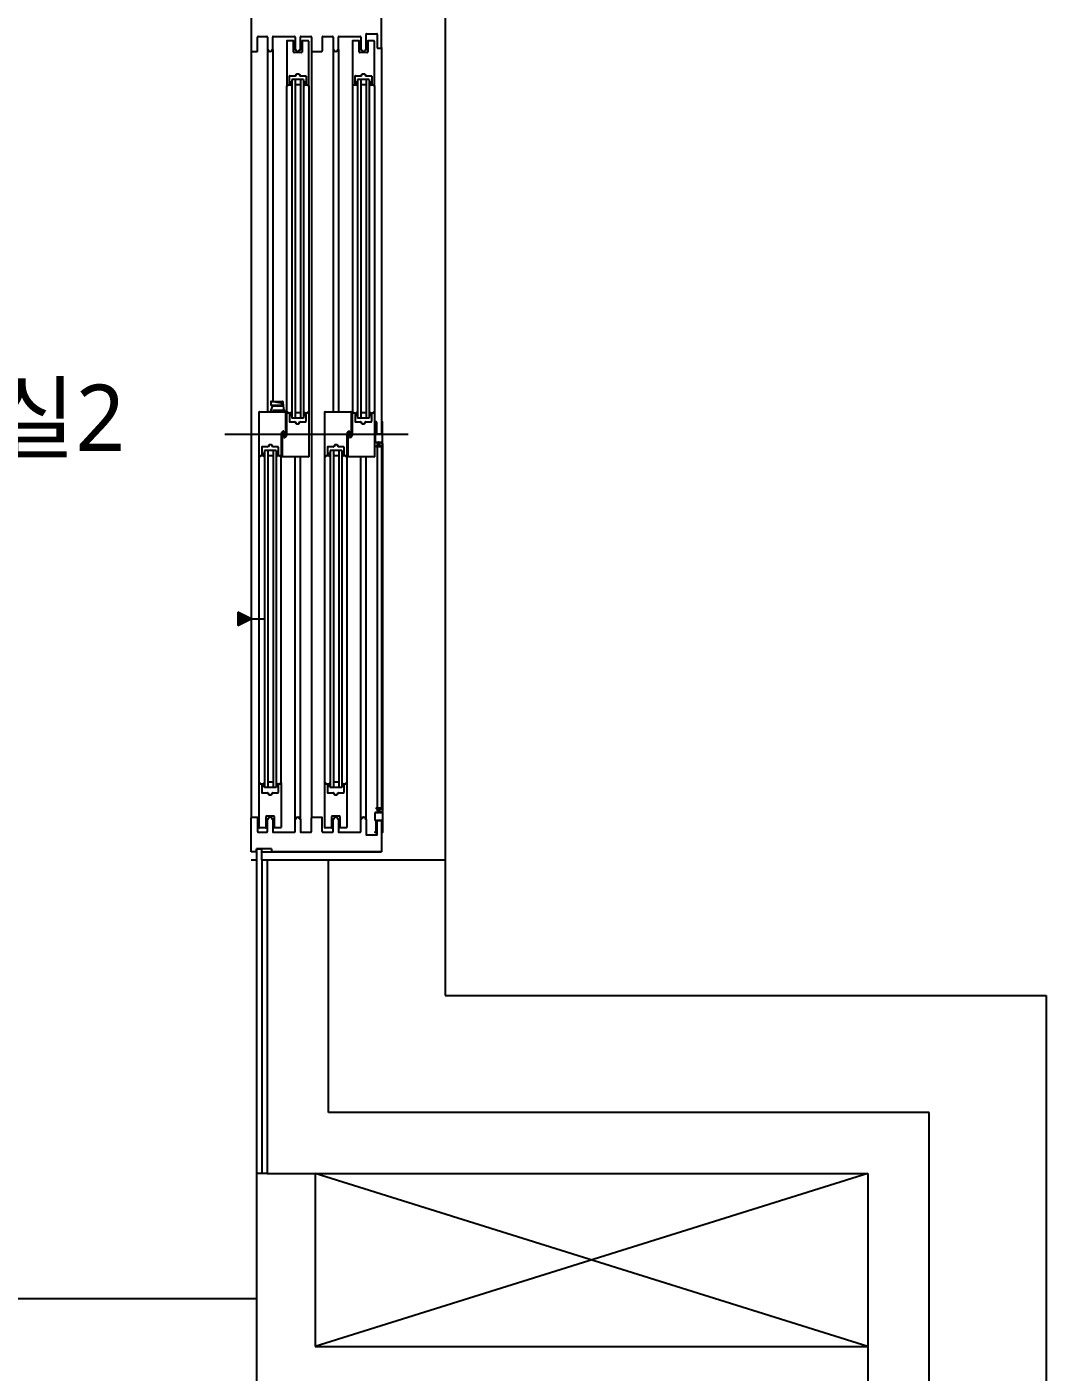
# Model space of a CAD drawing. Header units: millimetres. Extents: x -33000 to 294000, y 0 to 42408.
# Drawn here: x 142281 to 144198, y 17057 to 19586 of the extents above; entities that cross this region are included whole.
import ezdxf
from ezdxf.enums import TextEntityAlignment as Align

# ---------------------------------------------------------------- set-up
doc = ezdxf.new("R2010")
doc.units = ezdxf.units.MM
doc.header["$LTSCALE"] = 50
doc.layers.add('arch', color=8, linetype='Continuous')
doc.layers.add('실명', color=9, linetype='Continuous')
doc.styles.add('FORTELINE', font='malgun.ttf')

msp = doc.modelspace()

# ---------------------------------------------------------------- hatches: boundary and pattern name
at = {"layer": 'arch'}
h = msp.add_hatch(color=256, dxfattribs=at)
h.dxf.hatch_style = 1
h.paths.add_polyline_path([(142678.3, 18485), (142678.3, 18460), (142703.3, 18472.5)])

# ---------------------------------------------------------------- linework, layer by layer
for p, q in [((142703.3, 19604.6), (142703.3, 19540.6)), ((142948.3, 19546.6), (142948.3, 19604.6)), ((143068.3, 19619.6), (143068.3, 18019.6)), ((142715.3, 19540.6), (142715.3, 19566.6)), ((142716.3, 19567.6), (142732.8, 19567.6)), ((142733.8, 19566.6), (142733.8, 19543.1)), ((142743.8, 19543.1), (142743.8, 19566.6)), ((142744.8, 19567.6), (142784.8, 19567.6)), ((142770.3, 19559.1), (142770.3, 19475.1)), ((142782.3, 19559.6), (142770.8, 19559.6)), ((142782.8, 19538.3), (142782.8, 19559.1)), ((142785.8, 19566.6), (142785.8, 19543.1)), ((142795.8, 19543.1), (142795.8, 19566.6)), ((142796.8, 19567.6), (142815.3, 19567.6)), ((142798.8, 19559.1), (142798.8, 19538.3)), ((142810.8, 19559.6), (142799.3, 19559.6)), ((142811.3, 19475.1), (142811.3, 19559.1)), ((142816.3, 19566.6), (142816.3, 19540.6)), ((142836.8, 19566.6), (142836.8, 19540.6)), ((142837.8, 19567.6), (142856.3, 19567.6)), ((142857.3, 19566.6), (142857.3, 19543.1)), ((142867.3, 19543.1), (142867.3, 19566.6)), ((142868.3, 19567.6), (142908.3, 19567.6)), ((142893.8, 19559.1), (142893.8, 19475.1)), ((142905.8, 19559.6), (142894.3, 19559.6)), ((142906.3, 19538.3), (142906.3, 19559.1)), ((142909.3, 19566.6), (142909.3, 19543.1)), ((142919.3, 19543.1), (142919.3, 19571.6)), ((142920.3, 19572.6), (142939.3, 19572.6)), ((142922.3, 19559.1), (142922.3, 19538.3)), ((142934.3, 19559.6), (142922.8, 19559.6)), ((142934.8, 19475.1), (142934.8, 19559.1)), ((142940.3, 19571.6), (142940.3, 19546.6)), ((142703.3, 19540.6), (142703.3, 18098.6)), ((142704.3, 19539.6), (142714.3, 19539.6)), ((142733.8, 19543.1), (142733.8, 18862.1)), ((142734.3, 19542.6), (142734.9, 19542.6)), ((142742.7, 19542.6), (142743.3, 19542.6)), ((142743.8, 19543.1), (142743.8, 18881.6)), ((142797.8, 19537.3), (142783.8, 19537.3)), ((142786.3, 19542.6), (142786.9, 19542.6)), ((142794.7, 19542.6), (142795.3, 19542.6)), ((142816.3, 19540.6), (142816.3, 18098.6)), ((142817.3, 19539.6), (142835.8, 19539.6)), ((142857.3, 19543.1), (142857.3, 18862.1)), ((142857.8, 19542.6), (142858.4, 19542.6)), ((142866.2, 19542.6), (142866.8, 19542.6)), ((142867.3, 19543.1), (142867.3, 18862.1)), ((142921.3, 19537.3), (142907.3, 19537.3)), ((142909.8, 19542.6), (142910.4, 19542.6)), ((142918.2, 19542.6), (142918.8, 19542.6)), ((142941.3, 19545.6), (142947.3, 19545.6)), ((142948.3, 19546.6), (142948.3, 18820)), ((142770.3, 18861.6), (142770.3, 19475.1)), ((142771.3, 19475.1), (142771.3, 19476.6)), ((142771.3, 19476.6), (142777.8, 19476.6)), ((142775.3, 19478.1), (142775.3, 19493.1)), ((142776.3, 19478.1), (142775.3, 19478.1)), ((142775.8, 19493.6), (142786, 19493.6)), ((142778.3, 19481.6), (142776.8, 19481.6)), ((142776.8, 19481.6), (142776.8, 19478.6)), ((142777.2, 19476.6), (142779.8, 19474)), ((142778.3, 19477.1), (142778.3, 19481.6)), ((142801.8, 19486.6), (142779.8, 19486.6)), ((142779.8, 19486.6), (142779.8, 18850.1)), ((142785.8, 19486.6), (142785.8, 18850.1)), ((142795.8, 19476.6), (142785.8, 19476.6)), ((142786.4, 19493.9), (142788.2, 19496.9)), ((142788.6, 19497.1), (142793, 19497.1)), ((142793.4, 19496.9), (142795.2, 19493.9)), ((142795.6, 19493.6), (142805.8, 19493.6)), ((142795.8, 19486.6), (142795.8, 18850.1)), ((142801.8, 19486.6), (142801.8, 18850.1)), ((142804.4, 19476.6), (142801.8, 19474)), ((142804.8, 19481.6), (142803.3, 19481.6)), ((142803.3, 19481.6), (142803.3, 19477.1)), ((142803.8, 19476.6), (142810.3, 19476.6)), ((142804.8, 19478.6), (142804.8, 19481.6)), ((142806.3, 19478.1), (142805.3, 19478.1)), ((142806.3, 19493.1), (142806.3, 19478.1)), ((142810.3, 19476.6), (142810.3, 19475.1)), ((142811.3, 19475.1), (142811.3, 18861.6)), ((142893.8, 19475.1), (142893.8, 18861.6)), ((142894.8, 19475.1), (142894.8, 19476.6)), ((142894.8, 19476.6), (142901.3, 19476.6)), ((142898.8, 19478.1), (142898.8, 19493.1)), ((142899.8, 19478.1), (142898.8, 19478.1)), ((142899.3, 19493.6), (142909.5, 19493.6)), ((142901.8, 19481.6), (142900.3, 19481.6)), ((142900.3, 19481.6), (142900.3, 19478.6)), ((142900.7, 19476.6), (142903.3, 19474)), ((142901.8, 19477.1), (142901.8, 19481.6)), ((142903.3, 19486.6), (142903.3, 18850.1)), ((142925.3, 19486.6), (142903.3, 19486.6)), ((142909.3, 19486.6), (142909.3, 18850.1)), ((142919.3, 19476.6), (142909.3, 19476.6)), ((142909.9, 19493.9), (142911.7, 19496.9)), ((142912.1, 19497.1), (142916.5, 19497.1)), ((142916.9, 19496.9), (142918.7, 19493.9)), ((142919.1, 19493.6), (142929.3, 19493.6)), ((142919.3, 19486.6), (142919.3, 18850.1)), ((142925.3, 19486.6), (142925.3, 18850.1)), ((142927.9, 19476.6), (142925.3, 19474)), ((142928.3, 19481.6), (142926.8, 19481.6)), ((142926.8, 19481.6), (142926.8, 19477.1)), ((142927.3, 19476.6), (142933.8, 19476.6)), ((142928.3, 19478.6), (142928.3, 19481.6)), ((142929.8, 19478.1), (142928.8, 19478.1)), ((142929.8, 19493.1), (142929.8, 19478.1)), ((142933.8, 19476.6), (142933.8, 19475.1)), ((142934.8, 19475.1), (142934.8, 18861.6)), ((142739.8, 18862.1), (142743.8, 18873)), ((142739.9, 18880.6), (142739.9, 18875.3)), ((142740.9, 18881.6), (142762, 18881.6)), ((142740.9, 18874.3), (142761, 18874.3)), ((142759.5, 18878.5), (142741.1, 18881.4)), ((142743.8, 18873), (142743.8, 18874.3)), ((142743.8, 18873), (142763.3, 18873)), ((142761, 18874.3), (142761, 18876.6)), ((142761, 18874.3), (142763.3, 18874.3)), ((142763, 18880.6), (142763.3, 18873)), ((142763.3, 18873), (142764.7, 18864.7)), ((142718.3, 18777.6), (142718.3, 18861.6)), ((142718.8, 18862.1), (142767.3, 18862.1)), ((142766.8, 18864.7), (142744.1, 18864.7)), ((142744.1, 18864.7), (142744.1, 18862.1)), ((142766.8, 18862.1), (142766.8, 18864.7)), ((142767.8, 18861.6), (142767.8, 18825.6)), ((142770.3, 18818.1), (142770.3, 18861.6)), ((142771.3, 18861.6), (142771.3, 18860.1)), ((142771.3, 18860.1), (142777.8, 18860.1)), ((142776.3, 18858.6), (142775.3, 18858.6)), ((142775.3, 18858.6), (142775.3, 18843.6)), ((142775.8, 18843.1), (142785.5, 18843.1)), ((142776.8, 18855.1), (142776.8, 18858.1)), ((142778.3, 18855.1), (142776.8, 18855.1)), ((142777.2, 18860.1), (142779.8, 18862.7)), ((142778.3, 18859.6), (142778.3, 18855.1)), ((142801.8, 18850.1), (142779.8, 18850.1)), ((142795.8, 18860.1), (142785.8, 18860.1)), ((142785.9, 18842.9), (142787.7, 18839.9)), ((142792.9, 18839.9), (142794.7, 18842.9)), ((142795.1, 18843.1), (142805.8, 18843.1)), ((142804.4, 18860.1), (142801.8, 18862.7)), ((142803.3, 18855.1), (142803.3, 18859.6)), ((142804.8, 18855.1), (142803.3, 18855.1)), ((142803.8, 18860.1), (142810.3, 18860.1)), ((142804.8, 18858.1), (142804.8, 18855.1)), ((142806.3, 18858.6), (142805.3, 18858.6)), ((142806.3, 18843.6), (142806.3, 18858.6)), ((142810.3, 18860.1), (142810.3, 18861.6)), ((142811.3, 18861.6), (142811.3, 18777.6)), ((142841.8, 18777.6), (142841.8, 18861.6)), ((142842.3, 18862.1), (142890.8, 18862.1)), ((142891.3, 18861.6), (142891.3, 18825.6)), ((142893.8, 18818.1), (142893.8, 18861.6)), ((142894.8, 18861.6), (142894.8, 18860.1)), ((142894.8, 18860.1), (142898.3, 18860.1)), ((142898.3, 18860.1), (142898.8, 18859.6)), ((142898.8, 18859.6), (142899.3, 18860.1)), ((142899.8, 18858.6), (142898.8, 18858.6)), ((142898.8, 18858.6), (142898.8, 18843.6)), ((142899.3, 18860.1), (142901.3, 18860.1)), ((142899.3, 18843.1), (142909, 18843.1)), ((142900.3, 18855.1), (142900.3, 18858.1)), ((142901.8, 18855.1), (142900.3, 18855.1)), ((142900.7, 18860.1), (142903.3, 18862.7)), ((142901.8, 18859.6), (142901.8, 18855.1)), ((142925.3, 18850.1), (142903.3, 18850.1)), ((142919.3, 18860.1), (142909.3, 18860.1)), ((142909.4, 18842.9), (142911.2, 18839.9)), ((142916.4, 18839.9), (142918.2, 18842.9)), ((142918.6, 18843.1), (142929.3, 18843.1)), ((142927.9, 18860.1), (142925.3, 18862.7)), ((142926.8, 18855.1), (142926.8, 18859.6)), ((142928.3, 18855.1), (142926.8, 18855.1)), ((142927.3, 18860.1), (142933.8, 18860.1)), ((142928.3, 18858.1), (142928.3, 18855.1)), ((142929.8, 18858.6), (142928.8, 18858.6)), ((142929.8, 18843.6), (142929.8, 18858.6)), ((142933.8, 18860.1), (142933.8, 18861.6)), ((142934.8, 18861.6), (142934.8, 18777.6)), ((142936.3, 18842.5), (142936.3, 18840.5)), ((142938.8, 18843), (142936.8, 18843)), ((142937.1, 18840.5), (142937.1, 18842)), ((142937.1, 18842), (142938.3, 18842)), ((142938.3, 18842), (142938.3, 18820.5)), ((142939.3, 18820.5), (142939.3, 18842.5)), ((142949.3, 18842.5), (142949.3, 18820.5)), ((142950.3, 18804), (142950.3, 18842.5)), ((142653.3, 18819.6), (142998.3, 18819.6)), ((142763.3, 18825.6), (142759.3, 18821.2)), ((142759.3, 18821.2), (142759.3, 18777.6)), ((142761.8, 18813.6), (142762.7, 18822.2)), ((142763.2, 18822.6), (142763.4, 18822.6)), ((142764.8, 18825.6), (142763.3, 18825.6)), ((142763.8, 18822.2), (142764.8, 18813.6)), ((142765.8, 18817), (142764.8, 18825.6)), ((142766.4, 18816.6), (142766.2, 18816.6)), ((142766.3, 18813.6), (142770.3, 18818.1)), ((142767.8, 18825.6), (142766.8, 18817)), ((142788.1, 18839.6), (142792.5, 18839.6)), ((142886.8, 18825.6), (142882.8, 18821.2)), ((142882.8, 18821.2), (142882.8, 18777.6)), ((142885.3, 18813.6), (142886.2, 18822.2)), ((142886.7, 18822.6), (142886.9, 18822.6)), ((142888.3, 18825.6), (142886.8, 18825.6)), ((142887.3, 18822.2), (142888.3, 18813.6)), ((142889.3, 18817), (142888.3, 18825.6)), ((142889.9, 18816.6), (142889.7, 18816.6)), ((142889.8, 18813.6), (142893.8, 18818.1)), ((142891.3, 18825.6), (142890.3, 18817)), ((142911.6, 18839.6), (142916, 18839.6)), ((142936.3, 18840.5), (142937.1, 18840.5)), ((142936.3, 18819.5), (142936.3, 18806)), ((142937.8, 18820), (142936.8, 18820)), ((142948.8, 18820), (142939.8, 18820)), ((142723.3, 18795.6), (142723.3, 18780.6)), ((142734.5, 18796.1), (142723.8, 18796.1)), ((142736.7, 18799.4), (142734.9, 18796.4)), ((142741.5, 18799.6), (142737.1, 18799.6)), ((142743.7, 18796.4), (142741.9, 18799.4)), ((142753.8, 18796.1), (142744.1, 18796.1)), ((142754.3, 18780.6), (142754.3, 18795.6)), ((142761.8, 18777.6), (142761.8, 18813.6)), ((142764.8, 18813.6), (142766.3, 18813.6)), ((142846.8, 18795.6), (142846.8, 18780.6)), ((142858, 18796.1), (142847.3, 18796.1)), ((142860.2, 18799.4), (142858.4, 18796.4)), ((142865, 18799.6), (142860.6, 18799.6)), ((142867.2, 18796.4), (142865.4, 18799.4)), ((142877.3, 18796.1), (142867.6, 18796.1)), ((142877.8, 18780.6), (142877.8, 18795.6)), ((142885.3, 18777.6), (142885.3, 18813.6)), ((142888.3, 18813.6), (142889.8, 18813.6)), ((142937.3, 18805), (142942.8, 18805)), ((142942.8, 18797.5), (142938.8, 18797.5)), ((142938.8, 18796.5), (142949.3, 18796.5)), ((142940.3, 18805), (142940.3, 18797.5)), ((142940.3, 18796.5), (142940.3, 18117.1)), ((142943.3, 18804.5), (142943.3, 18798)), ((142944.3, 18798), (142944.3, 18804.5)), ((142944.8, 18805), (142949.3, 18805)), ((142949.3, 18797.5), (142944.8, 18797.5)), ((142948.3, 18796.5), (142948.3, 18117.1)), ((142949.3, 18805), (142949.3, 18804)), ((142949.3, 18798), (142949.3, 18797.5)), ((142950.3, 18801.1), (142950.3, 18112.6)), ((142950.3, 18797.5), (142950.3, 18798)), ((142718.3, 18164.1), (142718.3, 18777.6)), ((142725.8, 18779.1), (142719.3, 18779.1)), ((142719.3, 18779.1), (142719.3, 18777.6)), ((142723.3, 18780.6), (142724.3, 18780.6)), ((142724.8, 18781.1), (142724.8, 18784.1)), ((142724.8, 18784.1), (142726.3, 18784.1)), ((142725.7, 18779.1), (142728.3, 18776.5)), ((142726.3, 18784.1), (142726.3, 18779.6)), ((142750.3, 18789.1), (142728.3, 18789.1)), ((142728.3, 18789.1), (142728.3, 18155.9)), ((142734.3, 18789.1), (142734.3, 18155.9)), ((142744.3, 18779.1), (142734.3, 18779.1)), ((142744.3, 18789.1), (142744.3, 18155.9)), ((142750.3, 18789.1), (142750.3, 18155.9)), ((142752.9, 18779.1), (142750.3, 18776.5)), ((142751.3, 18779.6), (142751.3, 18784.1)), ((142751.3, 18784.1), (142752.8, 18784.1)), ((142758.3, 18779.1), (142751.8, 18779.1)), ((142752.8, 18784.1), (142752.8, 18781.1)), ((142753.3, 18780.6), (142754.3, 18780.6)), ((142758.3, 18777.6), (142758.3, 18779.1)), ((142759.3, 18164.1), (142759.3, 18777.6)), ((142810.8, 18777.1), (142762.3, 18777.1)), ((142785.8, 18096.1), (142785.8, 18777.1)), ((142795.8, 18096.1), (142795.8, 18777.1)), ((142841.8, 18164.1), (142841.8, 18777.6)), ((142849.3, 18779.1), (142842.8, 18779.1)), ((142842.8, 18779.1), (142842.8, 18777.6)), ((142846.8, 18780.6), (142847.8, 18780.6)), ((142848.3, 18781.1), (142848.3, 18784.1)), ((142848.3, 18784.1), (142849.8, 18784.1)), ((142849.2, 18779.1), (142851.8, 18776.5)), ((142849.8, 18784.1), (142849.8, 18779.6)), ((142873.8, 18789.1), (142851.8, 18789.1)), ((142851.8, 18789.1), (142851.8, 18155.9)), ((142857.8, 18789.1), (142857.8, 18155.9)), ((142867.8, 18779.1), (142857.8, 18779.1)), ((142867.8, 18789.1), (142867.8, 18155.9)), ((142873.8, 18789.1), (142873.8, 18155.9)), ((142876.4, 18779.1), (142873.8, 18776.5)), ((142874.8, 18779.6), (142874.8, 18784.1)), ((142874.8, 18784.1), (142876.3, 18784.1)), ((142881.8, 18779.1), (142875.3, 18779.1)), ((142876.3, 18784.1), (142876.3, 18781.1)), ((142876.8, 18780.6), (142877.8, 18780.6)), ((142881.8, 18777.6), (142881.8, 18779.1)), ((142882.8, 18777.6), (142882.8, 18164.1)), ((142934.3, 18777.1), (142885.8, 18777.1)), ((142909.3, 18096.1), (142909.3, 18777.1)), ((142919.3, 18096.1), (142919.3, 18777.1)), ((142703.3, 18472.5), (142678.3, 18485)), ((142678.3, 18485), (142678.3, 18460)), ((142678.3, 18460), (142703.3, 18472.5)), ((142703.3, 18472.5), (142728.3, 18472.5)), ((142718.3, 18080.1), (142718.3, 18164.1)), ((142719.3, 18164.1), (142719.3, 18162.6)), ((142719.3, 18162.6), (142725.8, 18162.6)), ((142724.3, 18161.1), (142723.3, 18161.1)), ((142723.3, 18161.1), (142723.3, 18146.1)), ((142724.8, 18157.6), (142724.8, 18160.6)), ((142725.7, 18162.6), (142728.3, 18165.2)), ((142726.3, 18162.1), (142726.3, 18157.6)), ((142744.3, 18165.9), (142734.3, 18165.9)), ((142752.9, 18162.6), (142750.3, 18165.2)), ((142751.3, 18157.6), (142751.3, 18162.1)), ((142751.8, 18162.6), (142758.3, 18162.6)), ((142752.8, 18160.6), (142752.8, 18157.6)), ((142754.3, 18161.1), (142753.3, 18161.1)), ((142754.3, 18146.1), (142754.3, 18161.1)), ((142758.3, 18162.6), (142758.3, 18164.1)), ((142759.3, 18164.1), (142759.3, 18080.1)), ((142841.8, 18080.1), (142841.8, 18164.1)), ((142842.8, 18164.1), (142842.8, 18162.6)), ((142842.8, 18162.6), (142849.3, 18162.6)), ((142847.8, 18161.1), (142846.8, 18161.1)), ((142846.8, 18161.1), (142846.8, 18146.1)), ((142848.3, 18157.6), (142848.3, 18160.6)), ((142849.2, 18162.6), (142851.8, 18165.2)), ((142849.8, 18162.1), (142849.8, 18157.6)), ((142867.8, 18165.9), (142857.8, 18165.9)), ((142876.4, 18162.6), (142873.8, 18165.2)), ((142874.8, 18157.6), (142874.8, 18162.1)), ((142875.3, 18162.6), (142881.8, 18162.6)), ((142876.3, 18160.6), (142876.3, 18157.6)), ((142877.8, 18161.1), (142876.8, 18161.1)), ((142877.8, 18146.1), (142877.8, 18161.1)), ((142881.8, 18162.6), (142881.8, 18164.1)), ((142882.8, 18164.1), (142882.8, 18080.1)), ((142723.8, 18145.6), (142734, 18145.6)), ((142726.3, 18157.6), (142724.8, 18157.6)), ((142750.3, 18155.9), (142728.3, 18155.9)), ((142734.4, 18145.4), (142736.2, 18142.4)), ((142736.6, 18142.1), (142741, 18142.1)), ((142741.4, 18142.4), (142743.2, 18145.4)), ((142743.6, 18145.6), (142753.8, 18145.6)), ((142752.8, 18157.6), (142751.3, 18157.6)), ((142847.3, 18145.6), (142857.5, 18145.6)), ((142849.8, 18157.6), (142848.3, 18157.6)), ((142873.8, 18155.9), (142851.8, 18155.9)), ((142857.9, 18145.4), (142859.7, 18142.4)), ((142860.1, 18142.1), (142864.5, 18142.1)), ((142864.9, 18142.4), (142866.7, 18145.4)), ((142867.1, 18145.6), (142877.3, 18145.6)), ((142876.3, 18157.6), (142874.8, 18157.6)), ((142937.3, 18108.6), (142942.8, 18108.6)), ((142938.8, 18117.1), (142949.3, 18117.1)), ((142942.8, 18116.1), (142938.8, 18116.1)), ((142940.3, 18116.1), (142940.3, 18108.6)), ((142943.3, 18109.1), (142943.3, 18115.6)), ((142944.3, 18115.6), (142944.3, 18109.1)), ((142949.3, 18116.1), (142944.8, 18116.1)), ((142944.8, 18108.6), (142949.3, 18108.6)), ((142949.3, 18115.6), (142949.3, 18116.1)), ((142949.3, 18108.6), (142949.3, 18109.6)), ((142950.3, 18116.1), (142950.3, 18115.6)), ((142950.3, 18109.6), (142950.3, 18071.1)), ((142703.3, 18034.6), (142703.3, 18098.6)), ((142704.3, 18099.6), (142714.3, 18099.6)), ((142715.3, 18098.6), (142715.3, 18072.6)), ((142730.8, 18100.9), (142730.8, 18080.1)), ((142745.8, 18101.9), (142731.8, 18101.9)), ((142733.8, 18072.6), (142733.8, 18096.1)), ((142734.3, 18096.6), (142734.9, 18096.6)), ((142742.7, 18096.6), (142743.3, 18096.6)), ((142743.8, 18096.1), (142743.8, 18072.6)), ((142746.8, 18080.1), (142746.8, 18100.9)), ((142785.8, 18072.6), (142785.8, 18096.1)), ((142786.3, 18096.6), (142786.9, 18096.6)), ((142794.7, 18096.6), (142795.3, 18096.6)), ((142795.8, 18096.1), (142795.8, 18072.6)), ((142816.3, 18072.6), (142816.3, 18098.6)), ((142817.3, 18099.6), (142835.8, 18099.6)), ((142836.8, 18072.6), (142836.8, 18098.6)), ((142854.3, 18100.9), (142854.3, 18080.1)), ((142869.3, 18101.9), (142855.3, 18101.9)), ((142857.3, 18072.6), (142857.3, 18096.1)), ((142857.8, 18096.6), (142858.4, 18096.6)), ((142866.2, 18096.6), (142866.8, 18096.6)), ((142867.3, 18096.1), (142867.3, 18072.6)), ((142870.3, 18080.1), (142870.3, 18100.9)), ((142909.3, 18072.6), (142909.3, 18096.1)), ((142909.8, 18096.6), (142910.4, 18096.6)), ((142918.2, 18096.6), (142918.8, 18096.6)), ((142919.3, 18096.1), (142919.3, 18067.6)), ((142936.3, 18094.1), (142936.3, 18107.6)), ((142937.8, 18093.6), (142936.8, 18093.6)), ((142938.3, 18071.6), (142938.3, 18093.1)), ((142939.3, 18093.1), (142939.3, 18071.1)), ((142948.8, 18093.6), (142939.8, 18093.6)), ((142940.3, 18067.6), (142940.3, 18092.6)), ((142941.3, 18093.6), (142947.3, 18093.6)), ((142948.3, 18092.6), (142948.3, 18034.6)), ((142949.3, 18071.1), (142949.3, 18093.1)), ((142716.3, 18071.6), (142732.8, 18071.6)), ((142719.3, 18079.6), (142718.8, 18079.6)), ((142730.3, 18079.6), (142718.8, 18079.6)), ((142744.8, 18071.6), (142784.8, 18071.6)), ((142758.8, 18079.6), (142747.3, 18079.6)), ((142796.8, 18071.6), (142815.3, 18071.6)), ((142837.8, 18071.6), (142856.3, 18071.6)), ((142853.8, 18079.6), (142842.3, 18079.6)), ((142868.3, 18071.6), (142908.3, 18071.6)), ((142882.3, 18079.6), (142870.8, 18079.6)), ((142920.3, 18066.6), (142939.3, 18066.6)), ((142936.3, 18071.1), (142936.3, 18073.1)), ((142936.3, 18073.1), (142937.1, 18073.1)), ((142938.8, 18070.6), (142936.8, 18070.6)), ((142937.1, 18073.1), (142937.1, 18071.6)), ((142937.1, 18071.6), (142938.3, 18071.6)), ((142713.3, 18034.6), (142703.3, 18034.6)), ((142713.3, 18040.6), (142713.3, 18019.6)), ((142713.3, 18040.6), (142722.8, 18040.6)), ((142713.3, 18034.6), (142713.3, 18040.6)), ((142741.3, 18040.6), (142713.3, 18040.6)), ((142722.8, 18040.6), (142722.8, 18019.6)), ((142722.8, 18034.6), (142948.3, 18034.6)), ((142741.3, 18040.6), (142741.3, 18034.6)), ((142948.3, 18034.6), (142741.3, 18034.6)), ((142703.3, 18019.6), (142713.3, 18019.6)), ((142713.3, 18019.6), (142713.3, 17429.6)), ((142722.8, 18019.6), (142948.3, 18019.6)), ((142723.3, 18019.6), (142723.3, 17429.6)), ((142733.3, 18019.6), (142733.3, 17429.6)), ((142848.3, 17544.6), (142848.3, 18019.6)), ((142848.3, 18019.6), (143068.3, 18019.6)), ((143068.3, 18019.6), (143068.3, 17764.6)), ((143068.3, 17764.6), (144198.3, 17764.6)), ((144198.3, 17764.6), (144198.3, 16784.6)), ((143978.3, 17544.6), (142848.3, 17544.6)), ((143978.3, 16784.6), (143978.3, 17544.6)), ((142733.3, 17429.6), (142713.3, 17429.6)), ((142713.3, 17429.6), (142713.3, 16994.6)), ((142733.3, 17429.6), (143863.3, 17429.6)), ((142823.3, 17429.6), (142823.3, 17104.6)), ((143863.3, 17429.6), (143863.3, 16634.6)), ((139198.3, 17194.6), (142713.3, 17194.6)), ((142823.3, 17104.6), (143863.3, 17104.6))]:
    msp.add_line(p, q, dxfattribs=at)
at = {"layer": 'arch', "ltscale": 0.5}
for p, q in [((143863.3, 17429.6), (142823.3, 17104.6)), ((143863.3, 17104.6), (142823.3, 17429.6))]:
    msp.add_line(p, q, dxfattribs=at)
at = {"layer": 'arch'}
for centre in [(142947.3, 18801.1), (142947.3, 18112.6)]:
    msp.add_circle(centre, 3, dxfattribs=at)
for centre, radius, start, end in [((142716.3, 19566.6), 1, 90, 180), ((142732.8, 19566.6), 1, 0, 90), ((142744.8, 19566.6), 1, 90, 180), ((142770.8, 19559.1), 0.5, 90, 180), ((142782.3, 19559.1), 0.5, 0, 90), ((142784.8, 19566.6), 1, 0, 90), ((142796.8, 19566.6), 1, 90, 180), ((142799.3, 19559.1), 0.5, 90, 180), ((142810.8, 19559.1), 0.5, 0, 90), ((142815.3, 19566.6), 1, 0, 90), ((142837.8, 19566.6), 1, 90, 180), ((142856.3, 19566.6), 1, 0, 90), ((142868.3, 19566.6), 1, 90, 180), ((142894.3, 19559.1), 0.5, 90, 180), ((142905.8, 19559.1), 0.5, 0, 90), ((142908.3, 19566.6), 1, 0, 90), ((142920.3, 19571.6), 1, 90, 180), ((142922.8, 19559.1), 0.5, 90, 180), ((142934.3, 19559.1), 0.5, 0, 90), ((142939.3, 19571.6), 1, 0, 90), ((142704.3, 19540.6), 1, 180, 270), ((142714.3, 19540.6), 1, 270, 0), ((142734.3, 19543.1), 0.5, 180, 270), ((142734.9, 19541.6), 1, 14.4775, 90), ((142738.8, 19542.6), 3, 194.4775, 345.5225), ((142742.7, 19541.6), 1, 90, 165.5225), ((142743.3, 19543.1), 0.5, 270, 0), ((142783.8, 19538.3), 1, 180, 270), ((142786.3, 19543.1), 0.5, 180, 270), ((142786.9, 19541.6), 1, 14.4775, 90), ((142790.8, 19542.6), 3, 194.4775, 345.5225), ((142794.7, 19541.6), 1, 90, 165.5225), ((142795.3, 19543.1), 0.5, 270, 0), ((142797.8, 19538.3), 1, 270, 0), ((142817.3, 19540.6), 1, 180, 270), ((142835.8, 19540.6), 1, 270, 0), ((142857.8, 19543.1), 0.5, 180, 270), ((142858.4, 19541.6), 1, 14.4775, 90), ((142862.3, 19542.6), 3, 194.4775, 345.5225), ((142866.2, 19541.6), 1, 90, 165.5225), ((142866.8, 19543.1), 0.5, 270, 0.0003), ((142907.3, 19538.3), 1, 180, 270), ((142909.8, 19543.1), 0.5, 180, 270), ((142910.4, 19541.6), 1, 14.4775, 90), ((142914.3, 19542.6), 3, 194.4775, 345.5225), ((142918.2, 19541.6), 1, 90, 165.5225), ((142918.8, 19543.1), 0.5, 270, 0), ((142921.3, 19538.3), 1, 270, 0), ((142941.3, 19546.6), 1, 180, 270), ((142947.3, 19546.6), 1, 270, 0), ((142770.8, 19475.1), 0.5, 180, 270), ((142770.8, 19475.1), 0.5, 270, 360), ((142775.8, 19493.1), 0.5, 90, 180), ((142776.3, 19478.6), 0.5, 270, 0), ((142777.8, 19477.1), 0.5, 270, 0), ((142786, 19494.1), 0.5, 270, 330.2551), ((142788.6, 19496.6), 0.5, 90, 150.2551), ((142793, 19496.6), 0.5, 29.7449, 90), ((142795.6, 19494.1), 0.5, 209.7449, 270), ((142803.8, 19477.1), 0.5, 180, 270), ((142805.3, 19478.6), 0.5, 180, 270), ((142805.8, 19493.1), 0.5, 0, 90), ((142810.8, 19475.1), 0.5, 180, 0), ((142894.3, 19475.1), 0.5, 180, 270), ((142894.3, 19475.1), 0.5, 270, 360), ((142899.3, 19493.1), 0.5, 90, 180), ((142899.8, 19478.6), 0.5, 270, 0), ((142901.3, 19477.1), 0.5, 270, 0), ((142909.5, 19494.1), 0.5, 270, 330.2551), ((142912.1, 19496.6), 0.5, 90, 150.2551), ((142916.5, 19496.6), 0.5, 29.7449, 90), ((142919.1, 19494.1), 0.5, 209.7449, 270), ((142927.3, 19477.1), 0.5, 180, 270), ((142928.8, 19478.6), 0.5, 180, 270), ((142929.3, 19493.1), 0.5, 0, 90), ((142934.3, 19475.1), 0.5, 180, 0), ((142740.9, 18880.6), 1, 90, 180), ((142740.9, 18880.4), 1, 81.0635, 180), ((142740.9, 18875.3), 1, 180, 270.0858), ((142759.1, 18876.6), 1.88, 0, 78.8801), ((142762, 18880.6), 1, 2.2775, 90), ((142718.8, 18861.6), 0.5, 90, 180), ((142767.3, 18861.6), 0.5, 0, 90), ((142770.8, 18861.6), 0.5, 90, 180), ((142770.8, 18861.6), 0.5, 360, 90), ((142775.8, 18843.6), 0.5, 180, 270), ((142776.3, 18858.1), 0.5, 0, 90), ((142777.8, 18859.6), 0.5, 0, 90), ((142785.5, 18842.6), 0.5, 29.7449, 90), ((142795.1, 18842.6), 0.5, 90, 150.2551), ((142803.8, 18859.6), 0.5, 90, 180), ((142805.3, 18858.1), 0.5, 90, 180), ((142805.8, 18843.6), 0.5, 270, 0), ((142810.8, 18861.6), 0.5, 0, 180), ((142842.3, 18861.6), 0.5, 90, 180), ((142890.8, 18861.6), 0.5, 0, 90), ((142894.3, 18861.6), 0.5, 90, 180), ((142894.3, 18861.6), 0.5, 360, 90), ((142899.3, 18843.6), 0.5, 180, 270), ((142899.8, 18858.1), 0.5, 0, 90), ((142901.3, 18859.6), 0.5, 0, 90), ((142909, 18842.6), 0.5, 29.7449, 90), ((142918.6, 18842.6), 0.5, 90, 150.2551), ((142927.3, 18859.6), 0.5, 90, 180), ((142928.8, 18858.1), 0.5, 90, 180), ((142929.3, 18843.6), 0.5, 270, 0), ((142934.3, 18861.6), 0.5, 0, 180), ((142936.8, 18842.5), 0.5, 90, 180), ((142938.8, 18842.5), 0.5, 0, 90), ((142949.8, 18842.5), 0.5, 0, 180), ((142763.2, 18822.1), 0.5, 90, 173.666), ((142763.4, 18822.1), 0.5, 6.3464, 90), ((142766.2, 18817.1), 0.5, 186.3464, 270), ((142766.4, 18817.1), 0.5, 270, 353.666), ((142788.1, 18840.1), 0.5, 209.7449, 270), ((142792.5, 18840.1), 0.5, 270, 330.2551), ((142886.7, 18822.1), 0.5, 90, 173.666), ((142886.9, 18822.1), 0.5, 6.3464, 90), ((142889.7, 18817.1), 0.5, 186.3464, 270), ((142889.9, 18817.1), 0.5, 270, 353.666), ((142911.6, 18840.1), 0.5, 209.7449, 270), ((142916, 18840.1), 0.5, 270, 330.2551), ((142936.8, 18819.5), 0.5, 90, 180), ((142937.8, 18820.5), 0.5, 270, 0), ((142939.8, 18820.5), 0.5, 180, 270), ((142948.8, 18820.5), 0.5, 270, 0), ((142723.8, 18795.6), 0.5, 90, 180), ((142734.5, 18796.6), 0.5, 270, 330.2551), ((142737.1, 18799.1), 0.5, 90, 150.2551), ((142741.5, 18799.1), 0.5, 29.7449, 90), ((142744.1, 18796.6), 0.5, 209.7449, 270), ((142753.8, 18795.6), 0.5, 0, 90), ((142847.3, 18795.6), 0.5, 90, 180), ((142858, 18796.6), 0.5, 270, 330.2551), ((142860.6, 18799.1), 0.5, 90, 150.2551), ((142865, 18799.1), 0.5, 29.7449, 90), ((142867.6, 18796.6), 0.5, 209.7449, 270), ((142877.3, 18795.6), 0.5, 0, 90), ((142937.3, 18806), 1, 180, 270), ((142938.8, 18797), 0.5, 90, 270), ((142942.8, 18804.5), 0.5, 0, 90), ((142942.8, 18798), 0.5, 270, 0), ((142944.8, 18804.5), 0.5, 90, 180), ((142944.8, 18798), 0.5, 180, 270), ((142949.8, 18804), 0.5, 180, 0), ((142949.8, 18798), 0.5, 0, 180), ((142949.3, 18797.5), 1, 270, 0), ((142718.8, 18777.6), 0.5, 180, 0), ((142724.3, 18781.1), 0.5, 270, 0), ((142725.8, 18779.6), 0.5, 270, 0), ((142751.8, 18779.6), 0.5, 180, 270), ((142753.3, 18781.1), 0.5, 180, 270), ((142758.8, 18777.6), 0.5, 180, 0), ((142762.3, 18777.6), 0.5, 180, 270), ((142810.8, 18777.6), 0.5, 270, 0), ((142842.3, 18777.6), 0.5, 180, 0), ((142847.8, 18781.1), 0.5, 270, 0), ((142849.3, 18779.6), 0.5, 270, 0), ((142875.3, 18779.6), 0.5, 180, 270), ((142876.8, 18781.1), 0.5, 180, 270), ((142882.3, 18777.6), 0.5, 180, 0), ((142885.8, 18777.6), 0.5, 180, 270), ((142934.3, 18777.6), 0.5, 270, 0), ((142718.8, 18164.1), 0.5, 90, 180), ((142718.8, 18164.1), 0.5, 0, 90), ((142724.3, 18160.6), 0.5, 0, 90), ((142725.8, 18162.1), 0.5, 0, 90), ((142751.8, 18162.1), 0.5, 90, 180), ((142753.3, 18160.6), 0.5, 90, 180), ((142758.8, 18164.1), 0.5, 0, 180), ((142842.3, 18164.1), 0.5, 90, 180), ((142842.3, 18164.1), 0.5, 0, 90), ((142847.8, 18160.6), 0.5, 0, 90), ((142849.3, 18162.1), 0.5, 0, 90), ((142875.3, 18162.1), 0.5, 90, 180), ((142876.8, 18160.6), 0.5, 90, 180), ((142882.3, 18164.1), 0.5, 0, 180), ((142723.8, 18146.1), 0.5, 180, 270), ((142734, 18145.1), 0.5, 29.7449, 90), ((142736.6, 18142.6), 0.5, 209.7449, 270), ((142741, 18142.6), 0.5, 270, 330.2551), ((142743.6, 18145.1), 0.5, 90, 150.2551), ((142753.8, 18146.1), 0.5, 270, 0), ((142847.3, 18146.1), 0.5, 180, 270), ((142857.5, 18145.1), 0.5, 29.7449, 90), ((142860.1, 18142.6), 0.5, 209.7449, 270), ((142864.5, 18142.6), 0.5, 270, 330.2551), ((142867.1, 18145.1), 0.5, 90, 150.2551), ((142877.3, 18146.1), 0.5, 270, 0), ((142937.3, 18107.6), 1, 90, 180), ((142938.8, 18116.6), 0.5, 90, 270), ((142942.8, 18115.6), 0.5, 0, 90), ((142942.8, 18109.1), 0.5, 270, 0), ((142944.8, 18115.6), 0.5, 90, 180), ((142944.8, 18109.1), 0.5, 180, 270), ((142949.3, 18116.1), 1, 0, 90), ((142949.8, 18115.6), 0.5, 180, 0), ((142949.8, 18109.6), 0.5, 0, 180), ((142704.3, 18098.6), 1, 90, 180), ((142714.3, 18098.6), 1, 0, 90), ((142731.8, 18100.9), 1, 90, 180), ((142734.3, 18096.1), 0.5, 90, 180), ((142734.9, 18097.6), 1, 270, 345.5225), ((142738.8, 18096.6), 3, 14.4775, 165.5225), ((142742.7, 18097.6), 1, 194.4775, 270), ((142743.3, 18096.1), 0.5, 0, 90), ((142745.8, 18100.9), 1, 0, 90), ((142786.3, 18096.1), 0.5, 90, 180), ((142786.9, 18097.6), 1, 270, 345.5225), ((142790.8, 18096.6), 3, 14.4775, 165.5225), ((142794.7, 18097.6), 1, 194.4775, 270), ((142795.3, 18096.1), 0.5, 0, 90), ((142817.3, 18098.6), 1, 90, 180), ((142835.8, 18098.6), 1, 0, 90), ((142855.3, 18100.9), 1, 90, 180), ((142857.8, 18096.1), 0.5, 90, 180), ((142858.4, 18097.6), 1, 270, 345.5225), ((142862.3, 18096.6), 3, 14.4775, 165.5225), ((142866.2, 18097.6), 1, 194.4775, 270), ((142866.8, 18096.1), 0.5, 359.9997, 90), ((142869.3, 18100.9), 1, 0, 90), ((142909.8, 18096.1), 0.5, 90, 180), ((142910.4, 18097.6), 1, 270, 345.5225), ((142914.3, 18096.6), 3, 14.4775, 165.5225), ((142918.2, 18097.6), 1, 194.4775, 270), ((142918.8, 18096.1), 0.5, 0, 90), ((142936.8, 18094.1), 0.5, 180, 270), ((142937.8, 18093.1), 0.5, 0, 90), ((142939.8, 18093.1), 0.5, 90, 180), ((142941.3, 18092.6), 1, 90, 180), ((142947.3, 18092.6), 1, 0, 90), ((142948.8, 18093.1), 0.5, 0, 90), ((142716.3, 18072.6), 1, 180, 270), ((142718.8, 18080.1), 0.5, 180, 270), ((142730.3, 18080.1), 0.5, 270, 0), ((142732.8, 18072.6), 1, 270, 0), ((142744.8, 18072.6), 1, 180, 270), ((142747.3, 18080.1), 0.5, 180, 270), ((142758.8, 18080.1), 0.5, 270, 0), ((142784.8, 18072.6), 1, 270, 0), ((142796.8, 18072.6), 1, 180, 270), ((142815.3, 18072.6), 1, 270, 0), ((142837.8, 18072.6), 1, 180, 270), ((142842.3, 18080.1), 0.5, 180, 270), ((142853.8, 18080.1), 0.5, 270, 0), ((142856.3, 18072.6), 1, 270, 0), ((142868.3, 18072.6), 1, 180, 270), ((142870.8, 18080.1), 0.5, 180, 270), ((142882.3, 18080.1), 0.5, 270, 0), ((142908.3, 18072.6), 1, 270, 0), ((142920.3, 18067.6), 1, 180, 270), ((142936.8, 18071.1), 0.5, 180, 270), ((142938.8, 18071.1), 0.5, 270, 0), ((142939.3, 18067.6), 1, 270, 0), ((142949.8, 18071.1), 0.5, 180, 0)]:
    msp.add_arc(centre, radius, start, end, dxfattribs=at)

# ---------------------------------------------------------------- texts
at = {"layer": '실명', "linetype": 'ByBlock', "style": 'FORTELINE'}
msp.add_text('침실2', height=125, dxfattribs=at).set_placement((142262.6, 18850.6), align=Align.MIDDLE_CENTER)

doc.saveas('drawing.dxf')
